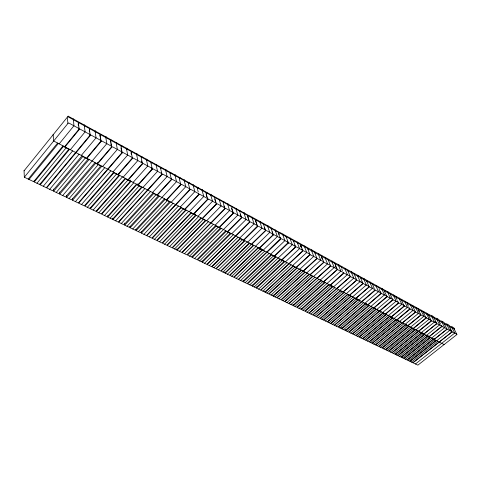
<?xml version="1.0" encoding="UTF-8"?>
<svg xmlns="http://www.w3.org/2000/svg" width="481" height="481" viewBox="0 0 481 481"><rect width="100%" height="100%" fill="white"/><g stroke="black" fill="none" stroke-linecap="round" stroke-linejoin="round"><path stroke-width="0.72" d="M307.618 248.43L307.612 248.791L308.225 248.046L301.647 244.426L300.793 245.045L301.28 244.949L307.618 248.43L309.902 254.593L296.068 267.382L289.177 263.786M314.58 252.26L314.58 252.615L315.187 251.876L308.712 248.316L307.864 248.924L314.58 252.26L316.901 258.399L303.102 271.05L296.32 267.514L310.149 254.732L316.901 258.044M321.434 256.024L321.428 256.373L322.036 255.645L315.662 252.14L314.815 252.741L321.434 256.024L323.779 262.139L310.023 274.657L303.343 271.176L317.135 258.531L323.785 261.79M328.18 259.728L328.174 260.077L328.782 259.355L322.504 255.904L321.663 256.499L328.18 259.728L330.549 265.825L288.816 303.511L285.029 301.707L313.089 276.256M334.824 263.384L334.812 263.72L335.419 263.011L329.238 259.608L328.403 260.203L334.824 263.384L337.223 269.456L323.545 281.71L317.069 278.331M347.811 270.514L347.793 270.851L348.4 270.154L342.406 266.853L341.576 267.436L347.811 270.514L350.258 276.545L308.868 313.089L305.249 311.363L333.086 286.682M354.16 274.008L354.142 274.332L354.744 273.647L348.839 270.394L348.016 270.971L354.16 274.008L356.625 280.008L343.073 291.895L336.886 288.666M360.419 277.447L360.395 277.771L361.003 277.086L355.188 273.887L354.365 274.459L360.419 277.447L362.908 283.429L349.398 295.19L343.302 292.009L356.854 280.134L362.933 283.105M366.582 280.832L366.558 281.151L367.159 280.477L361.429 277.321L360.612 277.886L366.582 280.832L369.095 286.79L355.621 298.436L349.615 295.304L363.125 283.543L369.119 286.472M412.8 306.229L413.353 305.898L408.249 303.084L407.455 303.607L412.8 306.229L415.446 312.007L375.414 344.865L372.318 343.386L399.266 321.194M418.217 309.205L418.771 308.874L413.732 306.102L412.945 306.625L418.217 309.205L420.881 314.959L407.792 325.637L402.507 322.883M434.03 317.893L433.982 318.175C436.357 317.628 429.515 313.865 428.968 315.422L434.03 317.893L436.73 323.581L423.773 333.97L418.704 331.325M444.228 323.497L444.173 323.773C446.524 323.238 439.844 319.564 439.291 321.092L444.228 323.497L446.951 329.142L434.078 339.345L429.142 336.772L442.057 326.479L447.005 328.866M449.224 326.238L449.17 326.509C451.503 325.986 444.901 322.36 444.348 323.863L449.224 326.238L451.954 331.866L412.812 362.722L409.986 361.375L436.351 340.53M454.148 328.95L454.094 329.214C456.415 328.697 449.891 325.114 449.338 326.605L454.148 328.95L456.896 334.548L417.875 365.139L412.987 362.806L452.128 331.956L456.95 334.277M24.062 170.809L67.256 117.268L67.935 123.437M63.053 145.881L33.688 181.686L24.333 177.218L68.194 123.118L68.843 123.016L78.968 128.523L79.094 129.046L64.598 146.687L53.692 141.005L53.126 134.5L53.493 134.446M28.247 179.088L57.612 143.043M29.028 179.461L58.393 143.452M59.175 143.861L73.93 125.781L73.389 118.801M34.265 181.962L63.384 146.495L68.765 149.296L39.646 184.53L34.265 181.962L34.187 180.543M36.965 183.249L66.083 147.895M75.673 152.465L64.983 146.891L79.485 129.257L80.123 129.155L90.049 134.554L90.169 135.071L46.308 187.71L40.224 184.806L69.589 149.29M70.358 149.693L85.107 131.866L84.283 125.715L84.794 125.096L84.47 124.898M43.272 186.261L72.643 150.884M49.699 189.334L79.07 154.233M81.319 155.411L96.068 137.831L95.148 131.686L95.659 131.072L95.328 130.874M82.071 155.796L52.7 190.765L46.681 187.891L90.548 135.275L91.186 135.173L100.914 140.47L101.028 140.975L86.538 158.129L76.052 152.663M53.638 191.21L82.75 156.584L87.957 159.295L58.838 193.699L53.638 191.21L53.463 189.087M56.241 192.454L85.359 157.942M95.004 162.542L65.644 196.945L59.764 194.138L89.129 159.482M62.71 195.545L106.812 143.681L105.808 137.542L106.319 136.941L105.982 136.736M66.558 197.384L95.665 163.312L100.751 165.963L71.645 199.813L66.558 197.384L66.354 195.268M107.648 169.132L97.559 163.877L112.031 146.964L112.656 146.861L122.012 151.954L122.108 152.447L78.301 202.988L72.553 200.246L72.403 198.833M69.108 198.599L98.214 164.64M72.553 200.246L101.9 166.137M102.621 166.516L117.352 149.417L116.264 143.29L116.775 142.695L116.432 142.484M75.433 201.623L104.78 167.641M81.511 204.521L110.846 170.803M112.975 171.915L127.687 155.044L126.521 148.924L127.032 148.334L126.677 148.124M113.678 172.282L84.349 205.874L78.662 203.162L122.469 152.639L123.082 152.537L132.257 157.534L132.353 158.015L117.899 174.483L108.003 169.318M87.344 207.311L116.42 174.128M118.873 175.403L89.803 208.483L84.878 206.133L113.961 172.841L118.873 175.403L118.639 174.032M125.228 178.301L95.917 211.399L90.35 208.742L119.667 175.403M93.14 210.077L122.457 176.858M123.142 177.212L137.837 160.57L136.598 154.461L137.103 153.878L136.748 153.667M96.416 211.64L125.475 178.842L130.285 181.349L101.238 213.943L96.416 211.64L96.23 210.239M98.833 212.794L127.886 180.098M131.048 181.337L101.756 214.189L107.209 216.793L136.49 184.175M133.105 182.413L147.787 165.987L146.471 159.884L146.982 159.313L146.615 159.097M104.491 215.494L133.778 182.762M107.72 217.039L136.748 184.716L141.462 187.175L112.446 219.294L107.72 217.039L107.51 215.644M147.553 189.941L138.191 185.059L152.609 169.035L153.198 168.933L161.875 173.653L161.947 174.116L118.302 222.09L112.957 219.54L112.74 218.146M110.089 218.17L139.111 185.949M112.957 219.54L142.22 187.163M142.893 187.512L157.552 171.302L156.169 165.211L156.674 164.646L156.307 164.43M115.638 220.821L144.895 188.558M121.29 223.515L150.523 191.492M152.495 192.52L167.141 176.521L165.68 170.442L166.192 169.883L165.819 169.661M153.15 192.863L123.93 224.777L118.639 222.252L162.277 174.296L162.867 174.194L171.38 178.83L171.446 179.281L157.071 194.907L147.883 190.115M124.747 225.168L153.722 193.56L158.285 195.941L129.329 227.357L124.747 225.168L124.393 223.088M127.044 226.262L156.006 194.751M164.502 198.779L135.317 230.219L130.141 227.747L159.343 196.092M132.738 228.986L176.551 181.644L175.03 175.577L175.535 175.03L175.156 174.801M136.123 230.603L165.055 199.465L169.516 201.792L140.608 232.744L136.123 230.603L135.87 229.215M138.372 231.674L167.292 200.631L166.973 199.272M175.607 204.569L166.745 199.952L181.096 184.53L181.668 184.427L189.875 188.895L189.935 189.34L146.471 235.546L141.402 233.123L170.563 201.942M171.194 202.273L185.786 186.67L184.205 180.622L184.71 180.074L184.325 179.846M143.945 234.337L173.088 203.259M149.302 236.892L178.421 206.042M180.291 207.016L194.865 191.612L193.218 185.57L193.723 185.035L193.338 184.806M180.916 207.341L151.81 238.089L146.789 235.696L190.248 189.508L190.813 189.406L198.875 193.795L198.93 194.234L184.626 209.277L175.92 204.738M154.455 239.352L183.297 208.97M185.462 210.101L156.626 240.392L152.273 238.311L181.133 207.846L185.462 210.101L185.119 208.748M186.183 210.089L157.107 240.62L162.025 242.971L191.083 212.638M159.572 241.799L188.642 211.369M189.243 211.682L203.782 196.47L202.086 190.44L202.585 189.917L202.194 189.682M164.604 244.198L193.398 214.231M195.514 215.338L166.733 245.214L162.464 243.182L191.27 213.125L195.514 215.338L195.154 213.985M196.212 215.314L167.184 245.43L172.012 247.739L201.01 217.815M198.028 216.264L212.542 201.232L210.786 195.226L211.285 194.703L210.888 194.468M169.601 246.591L198.617 216.57M174.555 248.954L203.295 219.39M210.774 222.907L202.507 218.596L216.757 203.926L217.304 203.83L224.952 207.99L224.988 208.405L181.83 252.429L177.098 250.168L206.066 220.454M206.656 220.761L221.14 205.916L219.33 199.922L219.835 199.405L219.432 199.17M179.467 251.298L208.423 221.681M184.476 253.691L213.402 224.278M215.145 225.186L229.593 210.522L227.735 204.539L228.234 204.028L227.832 203.788M215.722 225.487L186.814 254.804L182.125 252.567L225.282 208.562L225.823 208.465L233.339 212.554L233.375 212.969L219.186 227.297L211.063 223.058M189.574 256.126L218.218 227.17M225.757 230.724L196.915 259.632L192.322 257.437L221.194 228.343M194.625 258.537L237.903 215.043L235.997 209.079L236.496 208.574L236.087 208.333M199.621 260.924L228.204 232.371M235.594 235.846L227.741 231.758L241.895 217.604L242.43 217.502L249.687 221.458L249.717 221.855L206.818 264.358L202.315 262.211L231.12 233.519M231.686 233.808L246.074 219.486L244.114 213.54L244.613 213.041L244.204 212.8M204.575 263.287L233.363 234.686M209.337 265.56L238.089 237.151M255.658 220.262L256.265 219.456L248.893 215.398L248.016 216.065L248.539 215.969L255.633 219.871M239.748 238.017L254.1 223.857L252.098 217.923L252.597 217.436L252.182 217.19M240.296 238.299L211.562 266.624L207.101 264.496L249.994 222.006L250.517 221.909L257.66 225.793L243.59 240.019L235.87 235.997M213.913 267.749L242.388 239.76M244.973 240.74L216.27 268.873L220.647 270.965L249.314 243.007M218.464 269.919L247.15 241.877M247.685 242.153L262.007 228.162L259.956 222.246L260.455 221.759L260.035 221.513M222.944 272.06L251.347 244.426M258.135 247.601L229.539 275.21L225.24 273.154L253.872 245.382M255.483 246.218L269.769 232.389L267.683 226.485L268.176 226.004L267.755 225.757M227.399 274.188L256.006 246.494M231.812 276.292L260.143 249.008L259.698 247.691M261.983 249.97L233.67 277.182L229.942 275.403L258.291 248.046L261.983 249.97L261.544 248.653M262.632 249.946L234.073 277.375L238.293 279.389L280.79 238.384L273.996 234.686L273.485 234.788L259.469 248.298L266.817 252.128M263.155 250.222L277.405 236.544L275.276 230.664L275.769 230.189L275.348 229.936M236.189 278.385L264.73 251.04M240.656 280.513L269.15 253.349M270.707 254.154L284.914 240.632L282.75 234.77L283.243 234.295L282.816 234.049M271.218 254.425L242.743 281.511L238.558 279.515L281.06 238.907L281.565 238.81L288.245 242.442L274.302 256.036L267.075 252.266M243.392 281.824L271.621 254.99L275.216 256.866L247.018 283.556L243.392 281.824L242.989 280.495M245.208 282.69L273.424 255.928M276.094 256.968L247.661 283.862L251.761 285.822L280.158 259.085M249.717 284.842L292.304 244.655L290.103 238.804L290.59 238.342L290.163 238.089M252.399 286.123L280.549 259.644L284.073 261.478L255.958 287.824L252.399 286.123L251.99 284.8M254.184 286.977L282.317 260.564L281.848 259.259M300.547 244.546L300.547 244.907L301.154 244.156L294.474 240.476L293.614 241.101L294.107 241.011L300.547 244.546L302.802 250.733L260.618 290.049L256.589 288.125L284.938 261.58M285.443 261.838L299.579 248.611L297.336 242.785L297.829 242.322L297.396 242.069M258.604 289.087L286.941 262.62M262.866 291.119L291.155 264.821M292.634 265.59L306.734 252.507L304.461 246.699L304.948 246.242L304.515 245.989M293.127 265.849L264.857 292.075L260.864 290.169L303.048 250.866L303.541 250.769L309.902 254.233M265.229 292.25L293.254 266.264L296.681 268.049L268.687 293.903L265.229 292.25L264.803 290.939M266.961 293.079L294.973 267.159M297.3 268.025L269.071 294.083L272.992 295.959L301.184 270.051M271.037 295.021L299.248 269.041M299.723 269.288L313.78 256.349L311.478 250.553L311.965 250.102L311.526 249.849M273.346 296.128L301.292 270.448L304.659 272.204L276.743 297.751L273.346 296.128L272.913 294.817M275.048 296.939L302.976 271.332M305.255 272.174L277.11 297.925L280.964 299.765L309.067 274.158M306.698 272.925L320.713 260.119L318.374 254.341L318.861 253.896L318.428 253.643M279.04 298.845L307.167 273.166M282.996 300.733L310.84 275.427L310.347 274.14M313.558 276.503L327.537 263.835L325.168 258.075L325.655 257.636L325.216 257.377M286.923 302.609L314.965 277.236M290.933 304.527L318.927 279.305M320.322 280.026L334.259 267.49L331.86 261.754L332.341 261.315L331.902 261.057M320.779 280.267L292.803 305.417L289.051 303.625L330.784 265.951L337.235 269.113M293.386 305.7L321.122 280.784L324.338 282.461L296.645 307.251L293.386 305.7L292.935 304.401M295.021 306.475L322.733 281.625M325.15 282.545L297.222 307.527L300.908 309.289L328.794 284.445M299.068 308.411L340.873 271.092L338.45 265.374L338.925 264.941L338.486 264.682M301.485 309.566L329.124 284.95L332.287 286.598L304.683 311.087L301.485 309.566L301.022 308.273M303.084 310.329L330.706 285.78M333.531 286.916L347.39 274.639L344.937 268.939L345.412 268.512L344.973 268.254M307.064 312.229L334.878 287.62M310.894 314.057L338.66 289.592M339.989 290.284L353.806 278.132L351.328 272.45L351.803 272.024L351.358 271.765M340.434 290.518L312.686 314.911L309.097 313.197L350.481 276.665L356.649 279.683M314.58 315.819L342.069 291.696M344.186 292.472L316.486 316.726L320.015 318.41L347.673 294.288M318.254 317.568L345.929 293.38M346.362 293.608L360.131 281.577L357.63 275.914L358.104 275.493L357.66 275.234M321.867 319.294L349.266 295.448M350.775 296.236L323.394 320.027L320.334 318.56L347.751 294.655L350.775 296.236L350.24 294.973M351.334 296.2L323.725 320.184L327.194 321.843L354.762 297.986M352.627 296.873L366.36 284.968L363.834 279.317L364.303 278.908L363.858 278.643M325.463 321.013L353.054 297.096M329.028 322.715L356.343 299.134L355.802 297.877M357.828 299.91L330.537 323.436L327.519 321.993L354.852 298.358L357.828 299.91L357.287 298.653M358.381 299.873L330.862 323.593L334.283 325.222L375.216 289.784L369.306 286.904L355.838 298.545L361.754 301.635M358.808 300.096L372.492 288.305L369.943 282.678L370.418 282.269L369.967 282.01M332.575 324.41L360.071 300.757M336.189 326.136L363.642 302.615M364.893 303.27L378.535 291.594L375.968 285.985L376.437 285.582L375.992 285.323M365.313 303.487L337.884 326.942L334.493 325.324L375.39 290.217L381.217 293.055L367.803 304.786L361.965 301.743M339.881 327.898L367.051 304.714L366.504 303.463M384.505 291.005L385.107 290.35L379.623 287.331L378.812 287.885L384.535 290.698M341.372 327.591L341.871 328.848L369.246 305.537M343.542 329.647L384.493 294.841L381.902 289.249L382.371 288.847L381.926 288.588M372.534 307.251L345.202 330.441L341.871 328.848M345.719 330.688L372.811 307.714L375.667 309.205L348.611 332.064L345.719 330.688L345.22 329.431M347.168 331.379L374.242 308.459M376.401 309.271L349.128 332.311L352.399 333.874L392.971 299.453L387.307 296.699L373.965 307.996L379.635 310.954M376.809 309.481L390.368 298.034L387.752 292.466L388.221 292.069L387.77 291.805M350.769 333.099L378.024 310.113M354.232 334.752L381.439 311.898M382.635 312.524L396.152 301.184L393.524 295.635L393.987 295.238L393.536 294.979M383.038 312.728L355.856 335.528L352.603 333.976L393.133 299.867L398.719 302.585L385.425 313.973L379.834 311.063M357.569 336.345L384.499 313.804M385.888 314.526L358.976 337.019L356.156 335.672L383.104 313.077L385.888 314.526L385.323 313.293M386.423 314.496L359.289 337.163L362.488 338.69L389.574 316.137M360.888 337.933L388.005 315.32M388.389 315.524L401.863 304.293L399.212 298.761L399.681 298.37L399.224 298.106M364.165 339.496L390.999 317.195L390.434 315.963M392.887 317.869L365.843 340.295L368.993 341.799L395.989 319.486M394.059 318.476L407.485 307.353L404.822 301.84L405.285 301.455L404.828 301.19M367.424 341.047L394.444 318.675M370.653 342.592L397.396 320.526M398.743 321.23L372.017 343.248L369.288 341.937L396.049 319.823L398.743 321.23L398.172 320.003M399.651 321.392L413.029 310.371L410.347 304.876L410.696 304.269M373.869 344.125L400.793 321.987M377.146 345.695L404.028 323.671M405.158 324.266L418.5 313.347L415.8 307.876L416.257 307.497L415.806 307.233M405.537 324.465L378.685 346.428L375.607 344.961L415.638 312.109L420.923 314.67M380.495 347.294L407.094 325.577L406.517 324.362M409.103 326.322L382.305 348.154L385.329 349.603L412.079 327.874M383.82 348.881L423.893 316.282L421.176 310.828L421.633 310.455L421.182 310.191M387.115 350.451L413.612 328.974M415.59 329.701L388.888 351.298L391.865 352.723L431.571 320.466L426.419 317.971L413.377 328.553L418.518 331.229M415.957 329.894L429.208 319.18L426.479 313.744L426.936 313.372L426.479 313.107M390.38 352.014L417.057 330.471M393.53 353.517L420.16 332.088M421.248 332.654L434.457 322.036L431.71 316.618L432.166 316.245L431.71 315.987M421.609 332.84L395.003 354.22L392.051 352.813L431.704 320.845L436.784 323.304M396.566 354.966L422.919 333.826L422.33 332.618M424.176 334.481L397.847 355.579L395.28 354.353L421.657 333.165L424.176 334.481L423.593 333.273M424.681 334.445L398.13 355.712L401.04 357.1L427.543 335.936M399.585 356.409L426.118 335.191M426.467 335.377L439.634 324.855L436.874 319.456L437.331 319.089L436.874 318.825M402.561 357.828L428.824 336.898L428.234 335.696M430.062 337.548L403.824 358.435L401.298 357.227L427.579 336.249L430.062 337.548L429.473 336.345M430.555 337.506L404.094 358.561L406.962 359.932L433.375 338.979M431.619 338.059L444.739 327.633L441.967 322.252L442.418 321.891L441.967 321.627M405.531 359.247L431.968 338.245M408.471 360.654L434.638 339.929L433.97 338.582M436.7 340.71L449.777 330.375L446.993 325.012L447.444 324.657L446.987 324.392M411.399 362.049L437.74 341.251M415.44 363.979L454.743 333.08L451.948 327.735L452.399 327.381L451.942 327.116M24.429 170.472L24.05 170.545L24.333 177.218M288.931 263.66L281.926 260.011L295.833 246.945L296.332 246.849L302.802 250.367M316.835 278.21L310.257 274.783L324.014 262.271L330.561 265.482M336.664 288.552L330.381 285.275L344.011 273.148L350.276 276.214M402.32 322.781L396.957 319.991L410.131 309.115L415.494 311.712M439.129 341.979L434.253 339.436L447.126 329.238L452.008 331.589M439.297 342.069L444.107 344.576M265.5 230.062L258.483 226.244L257.96 226.341L243.873 240.163L251.467 244.126L265.518 230.453L263.438 224.152L256.457 220.316L255.94 220.412L256.818 219.757L264.063 223.743L263.456 224.543L263.438 224.152M273.208 234.259L266.306 230.501L265.789 230.597L251.731 244.264L259.205 248.16L273.22 234.644L271.104 228.367L264.237 224.591L263.72 224.687L264.598 224.038L271.723 227.958L271.116 228.752L271.104 228.367M295.581 246.44L289.009 242.863L288.504 242.953L274.561 256.169L281.674 259.878L295.587 246.807L293.362 240.596L286.82 237.007L286.321 237.097L287.187 236.466L293.975 240.205L293.368 240.963L293.362 240.596M286.063 236.586L279.413 232.936L278.914 233.026L279.78 232.389L286.676 236.189L286.069 236.959L286.063 236.586L288.245 242.442M450.354 329.16L451.899 332.137M450.799 330.261L451.725 332.04M439.369 321.867L440.596 324.266M441.209 325.463L441.829 326.659M435.467 321.464L436.688 323.869M428.739 315.602L430.561 319.222M430.681 319.727L431.289 320.935M423.472 312.716L425.282 316.348M425.402 316.853L426.004 318.061M418.127 309.782L419.029 311.604M420.045 313.937L420.647 315.151M407.227 303.8L408.411 306.247M409.006 307.473L409.896 309.307M401.954 301.359L403.132 303.818M403.721 305.044L404.317 306.271M403.234 304.323L404.118 306.163M396.013 297.649L396.891 299.495M397.48 300.727L398.653 303.192M390.277 294.504L392.899 300.066M384.469 291.318L386.778 296.278M379.148 289.328L381.156 293.681M380.092 291.702L380.952 293.572M372.883 285.425L374.302 288.546M375.108 307.96L375.667 309.205M361.832 281.752L362.668 283.634M356.06 279.082L356.613 280.345M341.654 268.795L342.466 270.701M335.377 265.849L336.177 267.761M321.446 257.233L322.228 259.157M331.77 285.323L332.287 286.598M309.145 253.024L309.908 254.954M300.799 245.917L301.298 247.21M300.3 245.136L301.052 247.078M301.803 249.02L302.555 250.962M294.6 245.094L295.34 247.036M287.776 241.889L288.257 243.188M287.277 241.101L288.005 243.049M278.667 233.267L279.142 234.572M280.092 237.181L280.573 238.486M278.649 233.778L280.315 238.348M283.604 260.173L284.073 261.478M272.066 231.752L273.238 235.023M272.505 233.574L272.974 234.884M274.753 255.555L275.216 256.866M264.394 227.555L265.079 229.527M255.688 220.659L257.708 226.587M255.633 221.164L256.758 224.459M247.763 216.312L249.741 222.252M247.493 216.161L248.587 219.462M239.929 212.554L241.642 217.851M240.29 214.388L241.36 217.701M231.734 208.063L233.405 213.378M231.662 208.574L233.123 213.221M256.175 286.808L256.589 288.125M223.196 202.832L224.825 208.159M223.924 206L224.537 207.996M214.724 198.184L216.504 204.184M214.821 199.356L215.416 201.359M206.102 193.452L207.828 199.471M206.181 194.625L206.758 196.633M207.143 197.968L207.521 199.308M224.867 271.819L225.24 273.154M197.511 189.31L198.25 191.991M198.623 193.332L198.996 194.673M188.384 183.73L189.995 189.779M201.966 260.858L202.315 262.211M179.293 178.74L180.838 184.8M191.985 256.078L192.322 257.437M170.034 173.659L171.519 179.738M160.606 168.488L162.025 174.573M161.375 173.046L161.694 174.393M176.786 248.803L177.098 250.168M151.004 163.221L152.351 169.318M151.713 167.779L152.014 169.138M141.222 157.852L142.496 163.961M141.588 161.063L141.871 162.416M137.921 183.694L138.191 185.059M131.253 152.387L132.455 158.502M131.03 152.868L131.295 154.227M141.143 231.74L141.402 233.123M130.032 179.978L130.285 181.349M121.086 146.807L122.21 152.934M120.984 147.974L121.23 149.338M121.477 150.697L121.855 152.742M129.9 226.359L130.141 227.747M110.732 141.125L111.778 147.264M110.371 140.927L110.606 142.292M110.834 143.657L111.069 145.021M100.18 135.335L101.136 141.48M99.814 135.137L100.024 136.502M100.234 137.867L100.553 139.917M97.354 162.494L97.559 163.877M89.418 129.431L90.29 135.588M89.238 130.591L89.43 131.962M89.719 134.013L89.911 135.377M90.169 207.341L90.35 208.742M78.445 123.413L79.227 129.569M78.15 123.888L78.409 125.938M78.668 127.994L78.842 129.359M59.578 192.015L59.764 194.138M40.133 183.387L40.224 184.806M341.366 266.979L341.354 267.316L341.961 266.606L335.876 263.257L335.041 263.847L341.366 266.979M343.807 272.691L330.152 285.155L323.773 281.83L337.452 269.576L343.807 272.691M372.655 284.169L372.625 284.487L373.232 283.814L367.58 280.712L366.769 281.271L372.655 284.169M378.637 287.458L378.607 287.77L379.208 287.109L373.647 284.043L372.835 284.602L378.637 287.458M387.139 296.278L373.761 307.894L368.007 304.894L381.391 293.482L387.139 296.278M390.35 293.891L390.313 294.198L390.915 293.548L385.509 290.572L384.704 291.119L390.35 293.891M396.079 297.042L396.043 297.342L396.645 296.699L391.312 293.771L390.512 294.306L396.079 297.042M401.737 300.15L401.695 300.445L402.296 299.813L397.041 296.921L396.248 297.456L401.737 300.15M404.395 305.669L391.137 316.955L385.63 314.081L398.887 302.994L404.395 305.669M407.305 303.21L407.864 302.874L402.681 300.024L401.894 300.553L407.305 303.21M409.98 308.712L396.765 319.889L391.336 317.057L404.545 306.078L409.98 308.712M423.563 312.139L424.11 311.814L419.143 309.079L418.362 309.596L423.563 312.139M426.286 317.586L413.191 328.451L407.978 325.733L421.067 315.061L426.286 317.586M428.83 315.037L429.377 314.712L424.476 312.019L423.701 312.53L428.83 315.037M439.165 320.713L439.117 320.995C441.474 320.454 434.716 316.738 434.163 318.272L439.165 320.713M441.931 326.106L428.962 336.676L423.959 334.067L436.916 323.683L441.931 326.106M68.146 116.161L67.508 116.955L68.152 116.853L78.193 122.366L78.319 122.889L78.956 122.108L68.146 116.161M79.341 122.318L78.704 123.1L79.341 122.998L89.177 128.403L89.298 128.92L89.935 128.15L79.341 122.318M90.314 128.355L89.676 129.124L90.302 129.022L99.952 134.325L100.066 134.83L100.703 134.073L90.314 128.355M101.07 134.277L100.433 135.035L101.058 134.933L110.522 140.133L110.63 140.626L111.261 139.881L101.07 134.277M101.395 141.18L86.911 158.321L97.192 163.684L111.67 146.765L111.562 146.266L102.026 141.077L101.395 141.18M111.622 140.079L110.991 140.825L111.604 140.729L120.887 145.827L120.984 146.314L121.621 145.581L111.622 140.079M121.976 145.773L121.338 146.513L121.946 146.41L131.054 151.413L131.151 151.9L131.782 151.166L121.976 145.773M132.143 151.365L131.505 152.092L132.107 151.99L141.047 156.902L141.131 157.377L141.769 156.662L132.143 151.365M132.714 158.213L118.26 174.669L127.976 179.732L142.412 163.486L142.322 163.011L133.315 158.111L132.714 158.213M142.105 156.848L141.474 157.564L142.069 157.467L150.842 162.283L150.92 162.752L151.557 162.043L142.105 156.848M142.755 163.672L128.319 179.912L137.855 184.884L152.273 168.849L152.188 168.38L143.35 163.57L142.755 163.672M151.888 162.229L151.256 162.939L151.84 162.837L160.456 167.568L160.528 168.031L161.165 167.328L151.888 162.229M161.49 167.508L160.858 168.212L161.436 168.109L169.895 172.757L169.961 173.208L170.593 172.517L161.49 167.508M170.917 172.697L170.286 173.388L170.857 173.286L179.16 177.85L179.227 178.295L179.858 177.615L170.917 172.697M171.771 179.461L157.395 195.076L166.42 199.783L180.778 184.355L180.712 183.91L172.354 179.359L171.771 179.461M180.177 177.79L179.545 178.469L180.11 178.373L188.263 182.852L188.324 183.291L188.955 182.618L180.177 177.79M189.267 182.786L188.636 183.459L189.201 183.363L197.21 187.764L197.264 188.197L197.889 187.53L189.267 182.786M198.208 187.704L197.577 188.372L198.136 188.269L206 192.598L206.054 193.025L206.68 192.364L198.208 187.704M199.248 194.402L184.945 209.439L193.5 213.901L207.774 199.044L207.726 198.617L199.807 194.306L199.248 194.402M206.98 192.532L206.349 193.188L206.902 193.091L214.634 197.342L214.676 197.763L215.308 197.114L206.98 192.532M208.081 199.206L193.807 214.057L202.212 218.446L216.456 203.764L216.414 203.343L208.634 199.11L208.081 199.206M215.602 197.276L214.971 197.925L215.518 197.823L223.118 202.002L223.16 202.417L223.785 201.773L215.602 197.276M201.208 218.308L172.463 247.949L176.641 249.952L205.369 220.472L201.208 218.308M224.074 201.936L223.449 202.573L223.99 202.477L231.457 206.583L231.493 206.992L232.113 206.361L224.074 201.936M232.401 206.517L231.776 207.149L232.311 207.052L239.652 211.087L239.682 211.49L240.308 210.864L232.401 206.517M216.197 226.118L187.542 255.152L191.6 257.094L220.232 228.216L216.197 226.118M233.658 213.125L219.474 227.447L227.459 231.608L241.612 217.448L241.582 217.045L234.199 213.023L233.658 213.125M240.584 211.021L239.965 211.646L240.494 211.55L247.709 215.512L247.739 215.915L248.358 215.296L240.584 211.021M226.22 231.337L197.631 259.968L201.611 261.874L230.177 233.399L226.22 231.337M240.464 238.756L211.977 266.823L215.843 268.669L244.3 240.759L240.464 238.756M249.459 243.446L221.044 271.152L224.837 272.961L253.228 245.406L249.459 243.446M271.993 228.295L271.38 228.896L271.885 228.8L278.643 232.509L278.655 232.888L279.269 232.299L271.993 228.295M309.187 274.561L281.319 299.934L284.662 301.533L312.494 276.286L309.187 274.561M340.53 290.897L313.023 315.073L316.137 316.558L343.608 292.496L340.53 290.897M365.596 303.956L338.408 327.194L341.348 328.601L368.5 305.471L365.596 303.956M389.628 316.48L362.77 338.828L365.548 340.157L392.364 317.905L389.628 316.48M405.778 324.891L379.16 346.657L381.83 347.931L408.411 326.262L405.778 324.891M412.319 328.301L385.798 349.825L388.426 351.076L414.905 329.647L412.319 328.301M433.411 339.291L407.227 360.059L409.716 361.243L435.858 340.566L433.411 339.291"/></g></svg>
